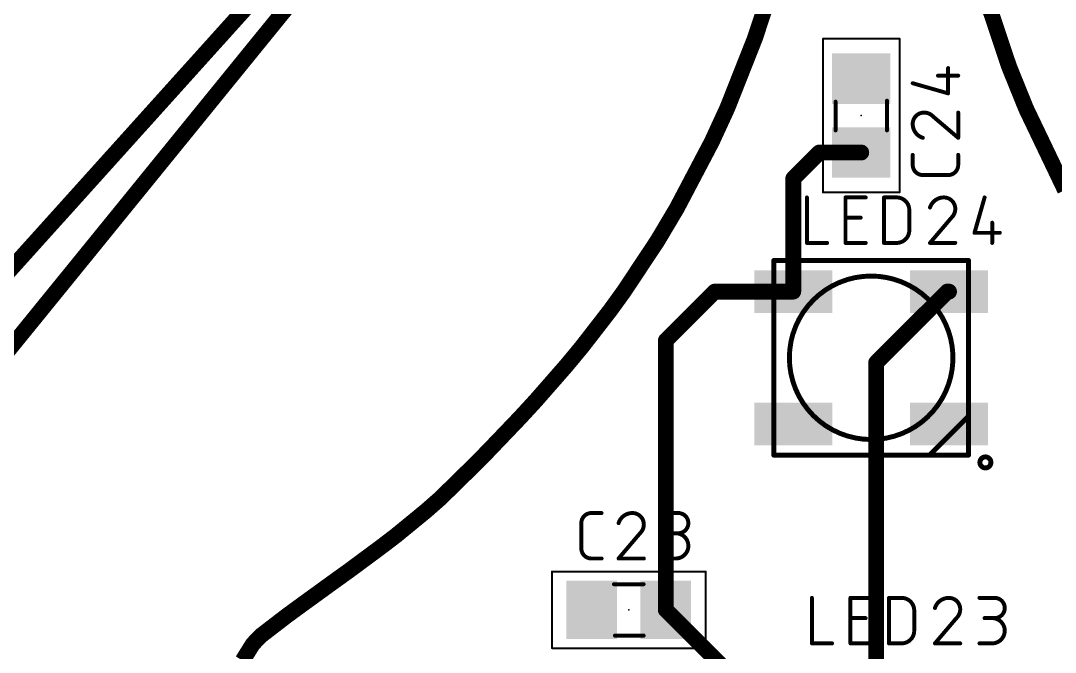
# Model space of a CAD drawing. Extents: x -64 to 81, y -144 to 13.
# Drawn here: x -21.97 to 4.6, y -30.3 to -14.07 of the extents above; entities that cross this region are included whole.
import ezdxf

# ---------------------------------------------------------------- set-up
doc = ezdxf.new("R2010")
doc.units = 0
for name, color, linetype in [('1', 12, 'CONTINUOUS'), ('16', 132, 'CONTINUOUS'), ('20', 31, 'CONTINUOUS'), ('21', 253, 'CONTINUOUS'), ('23', 53, 'CONTINUOUS'), ('25', 253, 'CONTINUOUS'), ('39', 12, 'CONTINUOUS'), ('51', 253, 'CONTINUOUS')]:
    doc.layers.add(name, color=color, linetype=linetype)

# ---------------------------------------------------------------- blocks, each defined once
blk = doc.blocks.new('RECT')
blk.add_solid([(-0.5, -0.5), (0.5, -0.5), (-0.5, 0.5), (0.5, 0.5)])

msp = doc.modelspace()

# ---------------------------------------------------------------- linework, layer by layer
at = {"layer": '1', "const_width": 0.4064}
for points in [[(-26.67, -25.4), (7.62, 12.7)], [(-2.127, -18.129), (-1.458, -17.46)], [(-1.458, -17.46), (-0.381, -17.46)], [(-0.381, -17.46), (-0.823, -17.46)], [(-2.127, -21.033), (-2.127, -18.129)], [(-5.4, -22.291), (-4.142, -21.033)], [(-4.142, -21.033), (-2.127, -21.033)], [(0, -22.86), (1.827, -21.033)], [(1.827, -21.033), (1.873, -21.033)], [(-5.4, -29.21), (-5.4, -22.291)], [(0, -32.085), (0, -22.86)], [(-3.29, -31.32), (-5.4, -29.21)]]:
    msp.add_lwpolyline(points, dxfattribs=at)
at = {"layer": '1', "const_width": 0.2032}
for points in [[(-1.458, -17.3584, 1), (-1.458, -17.5616)], [(-1.3862, -17.5318, 1), (-1.5298, -17.3882)], [(-0.823, -17.3584, 1), (-0.823, -17.5616)], [(-0.381, -17.5616, 1), (-0.381, -17.3584)], [(-0.381, -17.5616, 1), (-0.381, -17.3584)], [(-2.0254, -18.129, 1), (-2.2286, -18.129)], [(-2.1988, -18.0572, 1), (-2.0552, -18.2008)], [(-4.142, -20.9314, 1), (-4.142, -21.1346)], [(-4.0702, -21.1048, 1), (-4.2138, -20.9612)], [(-2.2286, -21.033, 1), (-2.0254, -21.033)], [(-2.127, -21.1346, 1), (-2.127, -20.9314)], [(1.827, -20.9314, 1), (1.827, -21.1346)], [(1.8988, -21.1048, 1), (1.7552, -20.9612)], [(1.873, -21.1346, 1), (1.873, -20.9314)], [(-5.2984, -22.291, 1), (-5.5016, -22.291)], [(-5.4718, -22.2192, 1), (-5.3282, -22.3628)], [(0.1016, -22.86, 1), (-0.1016, -22.86)], [(-0.0718, -22.7882, 1), (0.0718, -22.9318)], [(-5.5016, -29.21, 1), (-5.2984, -29.21)], [(-5.3282, -29.1382, 1), (-5.4718, -29.2818)]]:
    msp.add_lwpolyline(points, format="xyb", dxfattribs=at)
at = {"layer": '16', "const_width": 0.4064}
msp.add_lwpolyline([(6.35, 12.7), (-26.67, -27.94)], dxfattribs=at)
at = {"layer": '20', "const_width": 0.4064}
for points in [[(2.6738, -13.042), (3.4158, -15.2558)], [(-3.1137, -14.5297), (-2.8098, -13.6169)], [(-3.4663, -15.4221), (-3.1137, -14.5297)], [(3.4158, -15.2558), (3.8511, -16.332)], [(-3.8189, -16.3144), (-3.4663, -15.4221)], [(-4.2203, -17.1863), (-3.8189, -16.3144)], [(3.8511, -16.332), (4.3514, -17.3782)], [(-5.1149, -18.8881), (-4.2203, -17.1863)], [(4.3514, -17.3782), (4.8517, -18.4245)], [(-5.6079, -19.7182), (-5.1149, -18.8881)], [(-6.1437, -20.527), (-5.6079, -19.7182)], [(-6.4735, -21.0247), (-6.1437, -20.527)], [(-6.8247, -21.5105), (-6.4735, -21.0247)], [(-7.1928, -21.9857), (-6.8247, -21.5105)], [(-7.561, -22.4608), (-7.1928, -21.9857)], [(-7.9461, -22.9251), (-7.561, -22.4608)], [(-8.7407, -23.8343), (-7.9461, -22.9251)], [(-9.1504, -24.2791), (-8.7407, -23.8343)], [(-9.5677, -24.7153), (-9.1504, -24.2791)], [(-9.985, -25.1514), (-9.5677, -24.7153)], [(-10.41, -25.5788), (-9.985, -25.1514)], [(-10.838, -25.9986), (-10.41, -25.5788)], [(-11.19, -26.3438), (-10.838, -25.9986)], [(-11.5607, -26.6698), (-11.19, -26.3438)], [(-11.9435, -26.9836), (-11.5607, -26.6698)], [(-12.3262, -27.2974), (-11.9435, -26.9836)], [(-12.7209, -27.599), (-12.3262, -27.2974)], [(-13.5206, -28.1916), (-12.7209, -27.599)], [(-13.9258, -28.4826), (-13.5206, -28.1916)], [(-14.3293, -28.7753), (-13.9258, -28.4826)], [(-14.7329, -29.0679), (-14.3293, -28.7753)], [(-15.1348, -29.3622), (-14.7329, -29.0679)], [(-15.5284, -29.665), (-15.1348, -29.3622)], [(-15.8006, -29.8745), (-15.5284, -29.665)], [(-16.003, -30.0867), (-15.8006, -29.8745)], [(-16.2682, -30.5115), (-16.003, -30.0867)]]:
    msp.add_lwpolyline(points, dxfattribs=at)
at = {"layer": '20', "const_width": 0.2032}
for points in [[(-3.0192, -14.567, 1), (-3.2081, -14.4924)], [(-3.2101, -14.4976, 1), (-3.0172, -14.5618)], [(3.5099, -15.2177, 1), (3.3216, -15.2939)], [(3.3194, -15.2881, 1), (3.5121, -15.2235)], [(-3.5607, -15.3848, 1), (-3.3718, -15.4594)], [(-3.3718, -15.4594, 1), (-3.5607, -15.3848)], [(-3.9133, -16.2771, 1), (-3.7244, -16.3517)], [(-3.7266, -16.3569, 1), (-3.9111, -16.2719)], [(3.9427, -16.2882, 1), (3.7594, -16.3758)], [(3.7569, -16.3701, 1), (3.9452, -16.2939)], [(-4.1304, -17.2336, 1), (-4.3103, -17.139)], [(-4.3126, -17.1438, 1), (-4.1281, -17.2288)], [(4.443, -17.3344, 1), (4.2597, -17.422)], [(4.2597, -17.422, 1), (4.443, -17.3344)], [(-5.2048, -18.8408, 1), (-5.0249, -18.9354)], [(-5.0275, -18.94, 1), (-5.2022, -18.8362)], [(-5.6952, -19.6663, 1), (-5.5205, -19.7701)], [(-5.5231, -19.7743, 1), (-5.6926, -19.6621)], [(-6.2284, -20.4709, 1), (-6.0589, -20.5831)], [(-6.059, -20.5831, 1), (-6.2283, -20.4709)], [(-6.5581, -20.9686, 1), (-6.3888, -21.0808)], [(-6.3911, -21.0842, 1), (-6.5558, -20.9652)], [(-6.907, -21.451, 1), (-6.7423, -21.57)], [(-6.7443, -21.5727, 1), (-6.905, -21.4483)], [(-7.1124, -22.0479, 1), (-7.2731, -21.9235)], [(-7.2731, -21.9235, 1), (-7.1124, -22.0479)], [(-7.6413, -22.3986, 1), (-7.4806, -22.523)], [(-7.4827, -22.5257, 1), (-7.6392, -22.3959)], [(-8.0243, -22.8602, 1), (-7.8678, -22.99)], [(-7.8695, -22.992, 1), (-8.0226, -22.8582)], [(-8.6659, -23.9031, 1), (-8.8154, -23.7655)], [(-8.8172, -23.7674, 1), (-8.6641, -23.9012)], [(-9.2251, -24.2103, 1), (-9.0756, -24.3479)], [(-9.0769, -24.3493, 1), (-9.2238, -24.2089)], [(-9.6411, -24.6451, 1), (-9.4942, -24.7855)], [(-9.4942, -24.7855, 1), (-9.6411, -24.6451)], [(-9.9129, -25.223, 1), (-10.057, -25.0798)], [(-10.0584, -25.0812, 1), (-9.9115, -25.2216)], [(-10.482, -25.5072, 1), (-10.3379, -25.6504)], [(-10.3388, -25.6513, 1), (-10.4811, -25.5063)], [(-10.9091, -25.9261, 1), (-10.7668, -26.0711)], [(-10.7668, -26.0711, 1), (-10.9091, -25.9261)], [(-11.2611, -26.2713, 1), (-11.1188, -26.4163)], [(-11.1229, -26.4201, 1), (-11.257, -26.2675)], [(-11.6277, -26.5935, 1), (-11.4936, -26.7461)], [(-11.4962, -26.7484, 1), (-11.6251, -26.5912)], [(-12.0079, -26.905, 1), (-11.879, -27.0622)], [(-11.879, -27.0622, 1), (-12.0079, -26.905)], [(-12.2645, -27.3781, 1), (-12.3878, -27.2167)], [(-12.3906, -27.2188, 1), (-12.2617, -27.376)], [(-12.7825, -27.5183, 1), (-12.6592, -27.6797)], [(-12.6604, -27.6806, 1), (-12.7813, -27.5174)], [(-13.5811, -28.11, 1), (-13.4602, -28.2732)], [(-13.4614, -28.2741, 1), (-13.5799, -28.1091)], [(-13.985, -28.4001, 1), (-13.8665, -28.5651)], [(-13.8661, -28.5648, 1), (-13.9854, -28.4004)], [(-14.389, -28.6931, 1), (-14.2697, -28.8575)], [(-14.2697, -28.8576, 1), (-14.389, -28.693)], [(-14.7925, -28.9856, 1), (-14.6732, -29.1502)], [(-14.6728, -29.1499, 1), (-14.7929, -28.9859)], [(-15.1948, -29.2802, 1), (-15.0747, -29.4442)], [(-15.0728, -29.4427, 1), (-15.1967, -29.2817)], [(-15.5903, -29.5845, 1), (-15.4664, -29.7455)], [(-15.4664, -29.7455, 1), (-15.5903, -29.5845)], [(-15.8625, -29.794, 1), (-15.7386, -29.955)], [(-15.727, -29.9446, 1), (-15.8741, -29.8044)], [(-16.0765, -30.0166, 1), (-15.9294, -30.1568)], [(-15.9168, -30.1405, 1), (-16.0891, -30.0329)]]:
    msp.add_lwpolyline(points, format="xyb", dxfattribs=at)
at = {"layer": '21', "const_width": 0.127}
for points in [[(-2.627, -20.233), (2.373, -20.233)], [(-2.627, -25.233), (-2.627, -20.233)], [(2.373, -20.233), (2.373, -24.233)], [(1.373, -25.233), (2.373, -24.233)], [(2.373, -24.233), (2.373, -25.233)], [(1.373, -25.233), (-2.627, -25.233)], [(2.373, -25.233), (1.373, -25.233)]]:
    msp.add_lwpolyline(points, dxfattribs=at)
at = {"layer": '21'}
for points, const_width in [([(-2.5953, -20.233, 1), (-2.6588, -20.233)], 0.0635), ([(-2.627, -20.2013, 1), (-2.627, -20.2647)], 0.0635), ([(2.4048, -20.233, 1), (2.3413, -20.233)], 0.0635), ([(2.373, -20.2647, 1), (2.373, -20.2013)], 0.0635), ([(-0.127, -24.833, 1), (-0.127, -20.633, 1), (-0.127, -24.833)], 0.127), ([(2.4048, -24.233, 1), (2.3413, -24.233)], 0.0635), ([(2.3955, -24.2555, 1), (2.3505, -24.2105)], 0.0635), ([(2.3413, -24.233, 1), (2.4048, -24.233)], 0.0635), ([(-2.627, -25.2013, 1), (-2.627, -25.2647)], 0.0635), ([(-2.6588, -25.233, 1), (-2.5953, -25.233)], 0.0635), ([(1.3505, -25.2105, 1), (1.3955, -25.2555)], 0.0635), ([(1.373, -25.2013, 1), (1.373, -25.2647)], 0.0635), ([(1.373, -25.2647, 1), (1.373, -25.2013)], 0.0635), ([(2.3413, -25.233, 1), (2.4048, -25.233)], 0.0635), ([(2.373, -25.2647, 1), (2.373, -25.2013)], 0.0635), ([(2.807, -25.5624, 1), (2.807, -25.2796, 1), (2.807, -25.5624)], 0.127)]:
    msp.add_lwpolyline(points, format="xyb", dxfattribs=dict(at, const_width=const_width))
at = {"layer": '23'}
for p in [(-0.381, -16.51), (-0.127, -22.733), (-6.35, -29.21)]:
    msp.add_point(p, dxfattribs=at)
at = {"layer": '25', "const_width": 0.1016}
for points in [[(1.8486, -15.9399), (1.8486, -15.2908)], [(0.9398, -15.6803), (1.8486, -15.9399)], [(1.5889, -15.4855), (2.1082, -15.4855)], [(2.1082, -17.0829), (2.1082, -16.4338)], [(1.4591, -16.5312), (2.1082, -17.0829)], [(0.9398, -17.7791), (0.9398, -17.5194)], [(2.1082, -17.5194), (2.1082, -17.7791)], [(1.8486, -18.0387), (1.1994, -18.0387)], [(-1.7762, -18.6138), (-1.7762, -19.7822)], [(-0.7856, -19.7822), (-0.7856, -18.6138)], [(-0.7856, -18.6138), (-0.2663, -18.6138)], [(0.2027, -19.7822), (0.2027, -18.6138)], [(0.2027, -18.6138), (0.5273, -18.6138)], [(2.7865, -18.6138), (2.5268, -19.5226)], [(-0.7856, -19.1331), (-0.3961, -19.1331)], [(0.8518, -18.9384), (0.8518, -19.4576)], [(1.9356, -19.1331), (1.3838, -19.7822)], [(2.9812, -19.2629), (2.9812, -19.7822)], [(2.5268, -19.5226), (3.1759, -19.5226)], [(-1.7762, -19.7822), (-1.2569, -19.7822)], [(-0.2663, -19.7822), (-0.7856, -19.7822)], [(0.5273, -19.7822), (0.2027, -19.7822)], [(1.3838, -19.7822), (2.0329, -19.7822)], [(-7.3096, -26.7208), (-7.0499, -26.7208)], [(-5.4704, -26.7208), (-5.0809, -26.7208)], [(-7.5692, -27.6296), (-7.5692, -26.9804)], [(-6.0616, -27.2401), (-6.6134, -27.8892)], [(-5.0809, -27.2401), (-5.3406, -27.2401)], [(-7.0499, -27.8892), (-7.3096, -27.8892)], [(-6.6134, -27.8892), (-5.9643, -27.8892)], [(-5.4704, -27.8892), (-5.1458, -27.8892)], [(-1.6492, -28.9008), (-1.6492, -30.0692)], [(-0.6586, -30.0692), (-0.6586, -28.9008)], [(-0.6586, -28.9008), (-0.1393, -28.9008)], [(0.3297, -30.0692), (0.3297, -28.9008)], [(0.3297, -28.9008), (0.6543, -28.9008)], [(2.6538, -28.9008), (3.0433, -28.9008)], [(0.9788, -29.2254), (0.9788, -29.7446)], [(-0.6586, -29.4201), (-0.2691, -29.4201)], [(2.0626, -29.4201), (1.5108, -30.0692)], [(3.0433, -29.4201), (2.7837, -29.4201)], [(-1.6492, -30.0692), (-1.1299, -30.0692)], [(-0.1393, -30.0692), (-0.6586, -30.0692)], [(0.6543, -30.0692), (0.3297, -30.0692)], [(1.5108, -30.0692), (2.1599, -30.0692)], [(2.6538, -30.0692), (2.9784, -30.0692)]]:
    msp.add_lwpolyline(points, dxfattribs=at)
at = {"layer": '25'}
for points, const_width in [([(1.874, -15.2908, 1), (1.8232, -15.2908)], 0.0508), ([(0.9468, -15.6558, 1), (0.9328, -15.7047)], 0.0508), ([(1.5889, -15.4601, 1), (1.5889, -15.5109)], 0.0508), ([(2.1082, -15.5109, 1), (2.1082, -15.4601)], 0.0508), ([(1.8232, -15.9399, 1), (1.874, -15.9399)], 0.0508), ([(1.8416, -15.9643, 1), (1.8555, -15.9155)], 0.0508), ([(1.2319, -16.4338, 0.4142), (0.9398, -16.7259)], 0.1016), ([(1.4591, -16.5312, 0.2053), (1.2319, -16.4338)], 0.1016), ([(1.2319, -16.4084, 1), (1.2319, -16.4592)], 0.0508), ([(1.2319, -16.4592, 1), (1.2319, -16.4084)], 0.0508), ([(2.1336, -16.4338, 1), (2.0828, -16.4338)], 0.0508), ([(0.9398, -16.7259, 0.3252), (1.1994, -17.0829)], 0.1016), ([(0.9652, -16.7259, 1), (0.9144, -16.7259)], 0.0508), ([(0.9144, -16.7259, 1), (0.9652, -16.7259)], 0.0508), ([(1.4755, -16.5118, 1), (1.4426, -16.5505)], 0.0508), ([(1.4407, -16.5487, 1), (1.4775, -16.5136)], 0.0508), ([(1.1916, -17.1071, 1), (1.2073, -17.0587)], 0.0508), ([(2.0828, -17.0829, 1), (2.1336, -17.0829)], 0.0508), ([(2.0917, -17.1023, 1), (2.1247, -17.0636)], 0.0508), ([(0.9652, -17.5194, 1), (0.9144, -17.5194)], 0.0508), ([(2.1336, -17.5194, 1), (2.0828, -17.5194)], 0.0508), ([(0.9398, -17.7791, 0.4142), (1.1994, -18.0387)], 0.1016), ([(0.9652, -17.7791, 1), (0.9144, -17.7791)], 0.0508), ([(0.9144, -17.7791, 1), (0.9652, -17.7791)], 0.0508), ([(1.8486, -18.0387, 0.4142), (2.1082, -17.7791)], 0.1016), ([(2.1336, -17.7791, 1), (2.0828, -17.7791)], 0.0508), ([(2.0828, -17.7791, 1), (2.1336, -17.7791)], 0.0508), ([(1.1994, -18.0133, 1), (1.1994, -18.0641)], 0.0508), ([(1.1994, -18.0641, 1), (1.1994, -18.0133)], 0.0508), ([(1.8486, -18.0133, 1), (1.8486, -18.0641)], 0.0508), ([(1.8486, -18.0641, 1), (1.8486, -18.0133)], 0.0508), ([(-1.7508, -18.6138, 1), (-1.8016, -18.6138)], 0.0508), ([(-0.7602, -18.6138, 1), (-0.811, -18.6138)], 0.0508), ([(-0.7856, -18.5884, 1), (-0.7856, -18.6392)], 0.0508), ([(-0.2663, -18.6392, 1), (-0.2663, -18.5884)], 0.0508), ([(0.2281, -18.6138, 1), (0.1773, -18.6138)], 0.0508), ([(0.2027, -18.5884, 1), (0.2027, -18.6392)], 0.0508), ([(0.8518, -18.9384, 0.4142), (0.5273, -18.6138)], 0.1016), ([(0.5273, -18.5884, 1), (0.5273, -18.6392)], 0.0508), ([(0.5273, -18.6392, 1), (0.5273, -18.5884)], 0.0508), ([(1.7408, -18.6138, 0.3252), (1.3838, -18.8734)], 0.1016), ([(2.0329, -18.9059, 0.4142), (1.7408, -18.6138)], 0.1016), ([(1.7408, -18.5884, 1), (1.7408, -18.6392)], 0.0508), ([(1.7408, -18.6392, 1), (1.7408, -18.5884)], 0.0508), ([(2.8109, -18.6208, 1), (2.7621, -18.6068)], 0.0508), ([(1.3597, -18.8656, 1), (1.408, -18.8813)], 0.0508), ([(1.9356, -19.1331, 0.2053), (2.0329, -18.9059)], 0.1016), ([(2.0583, -18.9059, 1), (2.0075, -18.9059)], 0.0508), ([(-0.7856, -19.1077, 1), (-0.7856, -19.1585)], 0.0508), ([(-0.3961, -19.1585, 1), (-0.3961, -19.1077)], 0.0508), ([(0.8772, -18.9384, 1), (0.8265, -18.9384)], 0.0508), ([(0.8265, -18.9384, 1), (0.8772, -18.9384)], 0.0508), ([(1.9181, -19.1147, 1), (1.9531, -19.1515)], 0.0508), ([(1.9549, -19.1495, 1), (1.9162, -19.1166)], 0.0508), ([(2.0075, -18.9059, 1), (2.0583, -18.9059)], 0.0508), ([(3.0066, -19.2629, 1), (2.9558, -19.2629)], 0.0508), ([(0.5273, -19.7822, 0.4142), (0.8518, -19.4576)], 0.1016), ([(0.8772, -19.4576, 1), (0.8265, -19.4576)], 0.0508), ([(0.8265, -19.4576, 1), (0.8772, -19.4576)], 0.0508), ([(2.5268, -19.4972, 1), (2.5268, -19.548)], 0.0508), ([(2.5024, -19.5156, 1), (2.5513, -19.5295)], 0.0508), ([(3.1759, -19.548, 1), (3.1759, -19.4972)], 0.0508), ([(-1.7762, -19.7568, 1), (-1.7762, -19.8076)], 0.0508), ([(-1.8016, -19.7822, 1), (-1.7508, -19.7822)], 0.0508), ([(-1.2569, -19.8076, 1), (-1.2569, -19.7568)], 0.0508), ([(-0.7856, -19.7568, 1), (-0.7856, -19.8076)], 0.0508), ([(-0.811, -19.7822, 1), (-0.7602, -19.7822)], 0.0508), ([(-0.2663, -19.8076, 1), (-0.2663, -19.7568)], 0.0508), ([(0.2027, -19.7568, 1), (0.2027, -19.8076)], 0.0508), ([(0.1773, -19.7822, 1), (0.2281, -19.7822)], 0.0508), ([(0.5273, -19.7568, 1), (0.5273, -19.8076)], 0.0508), ([(0.5273, -19.8076, 1), (0.5273, -19.7568)], 0.0508), ([(1.3838, -19.7568, 1), (1.3838, -19.8076)], 0.0508), ([(1.3645, -19.7657, 1), (1.4032, -19.7987)], 0.0508), ([(2.0329, -19.8076, 1), (2.0329, -19.7568)], 0.0508), ([(2.9558, -19.7822, 1), (3.0066, -19.7822)], 0.0508), ([(-7.3096, -26.7208, 0.4142), (-7.5692, -26.9804)], 0.1016), ([(-7.3096, -26.6954, 1), (-7.3096, -26.7462)], 0.0508), ([(-7.3096, -26.7462, 1), (-7.3096, -26.6954)], 0.0508), ([(-7.0499, -26.7462, 1), (-7.0499, -26.6954)], 0.0508), ([(-6.2564, -26.7208, 0.3252), (-6.6134, -26.9804)], 0.1016), ([(-5.9643, -27.0129, 0.4142), (-6.2564, -26.7208)], 0.1016), ([(-6.2564, -26.6954, 1), (-6.2564, -26.7462)], 0.0508), ([(-6.2564, -26.7462, 1), (-6.2564, -26.6954)], 0.0508), ([(-5.4704, -26.6954, 1), (-5.4704, -26.7462)], 0.0508), ([(-5.0809, -27.2401, 1), (-5.0809, -26.7208)], 0.1016), ([(-5.0809, -26.6954, 1), (-5.0809, -26.7462)], 0.0508), ([(-5.0809, -26.7462, 1), (-5.0809, -26.6954)], 0.0508), ([(-7.5438, -26.9804, 1), (-7.5946, -26.9804)], 0.0508), ([(-7.5946, -26.9804, 1), (-7.5438, -26.9804)], 0.0508), ([(-6.6375, -26.9726, 1), (-6.5892, -26.9883)], 0.0508), ([(-6.0616, -27.2401, 0.2053), (-5.9643, -27.0129)], 0.1016), ([(-5.9389, -27.0129, 1), (-5.9897, -27.0129)], 0.0508), ([(-5.9897, -27.0129, 1), (-5.9389, -27.0129)], 0.0508), ([(-6.0792, -27.2217, 1), (-6.0441, -27.2585)], 0.0508), ([(-6.0423, -27.2565, 1), (-6.081, -27.2236)], 0.0508), ([(-5.3406, -27.2147, 1), (-5.3406, -27.2655)], 0.0508), ([(-5.1458, -27.8892, 1), (-5.1458, -27.2401)], 0.1016), ([(-5.1458, -27.2147, 1), (-5.1458, -27.2655)], 0.0508), ([(-5.0809, -27.2147, 1), (-5.0809, -27.2655)], 0.0508), ([(-5.0809, -27.2655, 1), (-5.0809, -27.2147)], 0.0508), ([(-7.5692, -27.6296, 0.4142), (-7.3096, -27.8892)], 0.1016), ([(-7.5438, -27.6296, 1), (-7.5946, -27.6296)], 0.0508), ([(-7.5946, -27.6296, 1), (-7.5438, -27.6296)], 0.0508), ([(-7.3096, -27.8638, 1), (-7.3096, -27.9146)], 0.0508), ([(-7.3096, -27.9146, 1), (-7.3096, -27.8638)], 0.0508), ([(-7.0499, -27.9146, 1), (-7.0499, -27.8638)], 0.0508), ([(-6.6134, -27.8638, 1), (-6.6134, -27.9146)], 0.0508), ([(-6.6327, -27.8727, 1), (-6.594, -27.9057)], 0.0508), ([(-5.9643, -27.9146, 1), (-5.9643, -27.8638)], 0.0508), ([(-5.4704, -27.8638, 1), (-5.4704, -27.9146)], 0.0508), ([(-5.1458, -27.8638, 1), (-5.1458, -27.9146)], 0.0508), ([(-5.1458, -27.9146, 1), (-5.1458, -27.8638)], 0.0508), ([(-1.6238, -28.9008, 1), (-1.6746, -28.9008)], 0.0508), ([(-0.6332, -28.9008, 1), (-0.684, -28.9008)], 0.0508), ([(-0.6586, -28.8754, 1), (-0.6586, -28.9262)], 0.0508), ([(-0.1393, -28.9262, 1), (-0.1393, -28.8754)], 0.0508), ([(0.3551, -28.9008, 1), (0.3043, -28.9008)], 0.0508), ([(0.3297, -28.8754, 1), (0.3297, -28.9262)], 0.0508), ([(0.9788, -29.2254, 0.4142), (0.6543, -28.9008)], 0.1016), ([(0.6543, -28.8754, 1), (0.6543, -28.9262)], 0.0508), ([(0.6543, -28.9262, 1), (0.6543, -28.8754)], 0.0508), ([(1.8678, -28.9008, 0.3252), (1.5108, -29.1604)], 0.1016), ([(2.1599, -29.1929, 0.4142), (1.8678, -28.9008)], 0.1016), ([(1.8678, -28.8754, 1), (1.8678, -28.9262)], 0.0508), ([(1.8678, -28.9262, 1), (1.8678, -28.8754)], 0.0508), ([(2.6538, -28.8754, 1), (2.6538, -28.9262)], 0.0508), ([(3.0433, -29.4201, 1), (3.0433, -28.9008)], 0.1016), ([(3.0433, -28.8754, 1), (3.0433, -28.9262)], 0.0508), ([(3.0433, -28.9262, 1), (3.0433, -28.8754)], 0.0508), ([(1.0043, -29.2254, 1), (0.9535, -29.2254)], 0.0508), ([(0.9535, -29.2254, 1), (1.0043, -29.2254)], 0.0508), ([(1.4867, -29.1526, 1), (1.535, -29.1683)], 0.0508), ([(2.0626, -29.4201, 0.2053), (2.1599, -29.1929)], 0.1016), ([(2.1853, -29.1929, 1), (2.1345, -29.1929)], 0.0508), ([(2.1345, -29.1929, 1), (2.1853, -29.1929)], 0.0508), ([(-0.6586, -29.3947, 1), (-0.6586, -29.4455)], 0.0508), ([(-0.2691, -29.4455, 1), (-0.2691, -29.3947)], 0.0508), ([(2.0451, -29.4017, 1), (2.0801, -29.4385)], 0.0508), ([(2.0819, -29.4365, 1), (2.0432, -29.4036)], 0.0508), ([(2.7837, -29.3947, 1), (2.7837, -29.4455)], 0.0508), ([(2.9784, -30.0692, 1), (2.9784, -29.4201)], 0.1016), ([(2.9784, -29.3947, 1), (2.9784, -29.4455)], 0.0508), ([(3.0433, -29.3947, 1), (3.0433, -29.4455)], 0.0508), ([(3.0433, -29.4455, 1), (3.0433, -29.3947)], 0.0508), ([(0.6543, -30.0692, 0.4142), (0.9788, -29.7446)], 0.1016), ([(1.0043, -29.7446, 1), (0.9535, -29.7446)], 0.0508), ([(0.9535, -29.7446, 1), (1.0043, -29.7446)], 0.0508), ([(-1.6492, -30.0438, 1), (-1.6492, -30.0946)], 0.0508), ([(-1.1299, -30.0946, 1), (-1.1299, -30.0438)], 0.0508), ([(-0.6586, -30.0438, 1), (-0.6586, -30.0946)], 0.0508), ([(-0.1393, -30.0946, 1), (-0.1393, -30.0438)], 0.0508), ([(0.3297, -30.0438, 1), (0.3297, -30.0946)], 0.0508), ([(0.6543, -30.0438, 1), (0.6543, -30.0946)], 0.0508), ([(0.6543, -30.0946, 1), (0.6543, -30.0438)], 0.0508), ([(1.5108, -30.0438, 1), (1.5108, -30.0946)], 0.0508), ([(2.1599, -30.0946, 1), (2.1599, -30.0438)], 0.0508), ([(2.6538, -30.0438, 1), (2.6538, -30.0946)], 0.0508), ([(2.9784, -30.0438, 1), (2.9784, -30.0946)], 0.0508), ([(2.9784, -30.0946, 1), (2.9784, -30.0438)], 0.0508), ([(-1.6746, -30.0692, 1), (-1.6238, -30.0692)], 0.0508), ([(-0.684, -30.0692, 1), (-0.6332, -30.0692)], 0.0508), ([(0.3043, -30.0692, 1), (0.3551, -30.0692)], 0.0508), ([(1.4915, -30.0527, 1), (1.5302, -30.0857)], 0.0508)]:
    msp.add_lwpolyline(points, format="xyb", dxfattribs=dict(at, const_width=const_width))
at = {"layer": '39', "const_width": 0.0508}
for points in [[(-1.364, -18.483), (-1.364, -14.537)], [(-1.364, -14.537), (0.602, -14.537)], [(0.602, -14.537), (0.602, -18.483)], [(0.602, -18.483), (-1.364, -18.483)], [(-8.323, -28.227), (-4.377, -28.227)], [(-8.323, -30.193), (-8.323, -28.227)], [(-4.377, -28.227), (-4.377, -30.193)], [(-4.377, -30.193), (-8.323, -30.193)]]:
    msp.add_lwpolyline(points, dxfattribs=at)
at = {"layer": '39', "const_width": 0.0254}
for points in [[(-1.3513, -14.537, 1), (-1.3767, -14.537)], [(-1.364, -14.5243, 1), (-1.364, -14.5497)], [(0.6147, -14.537, 1), (0.5893, -14.537)], [(0.602, -14.5497, 1), (0.602, -14.5243)], [(-1.364, -18.4703, 1), (-1.364, -18.4957)], [(-1.3767, -18.483, 1), (-1.3513, -18.483)], [(0.5893, -18.483, 1), (0.6147, -18.483)], [(0.602, -18.4957, 1), (0.602, -18.4703)], [(-8.323, -28.2143, 1), (-8.323, -28.2397)], [(-8.3103, -28.227, 1), (-8.3357, -28.227)], [(-4.3643, -28.227, 1), (-4.3897, -28.227)], [(-4.377, -28.2397, 1), (-4.377, -28.2143)], [(-8.323, -30.1803, 1), (-8.323, -30.2057)], [(-8.3357, -30.193, 1), (-8.3103, -30.193)], [(-4.3897, -30.193, 1), (-4.3643, -30.193)], [(-4.377, -30.2057, 1), (-4.377, -30.1803)]]:
    msp.add_lwpolyline(points, format="xyb", dxfattribs=at)
at = {"layer": '51', "const_width": 0.1016}
for points in [[(-1.041, -16.154), (-1.041, -16.891)], [(0.279, -16.129), (0.279, -16.891)], [(-6.731, -28.55), (-5.969, -28.55)], [(-6.706, -29.87), (-5.969, -29.87)]]:
    msp.add_lwpolyline(points, dxfattribs=at)
at = {"layer": '51', "const_width": 0.0508}
for points in [[(-1.0156, -16.154, 1), (-1.0664, -16.154)], [(0.3044, -16.129, 1), (0.2536, -16.129)], [(-1.0664, -16.891, 1), (-1.0156, -16.891)], [(0.2536, -16.891, 1), (0.3044, -16.891)], [(-6.731, -28.5246, 1), (-6.731, -28.5754)], [(-5.969, -28.5754, 1), (-5.969, -28.5246)], [(-6.706, -29.8446, 1), (-6.706, -29.8954)], [(-5.969, -29.8954, 1), (-5.969, -29.8446)]]:
    msp.add_lwpolyline(points, format="xyb", dxfattribs=at)

# ---------------------------------------------------------------- block references
at = {"layer": '1', "xscale": 1.3, "yscale": 1.5, "rotation": 270}
for p in [(-0.381, -15.56), (-0.381, -17.46)]:
    msp.add_blockref('RECT', p, dxfattribs=at)
at = {"layer": '1'}
for p, xscale, yscale in [((-2.127, -21.033), 2, 1.1), ((1.873, -21.033), 2, 1.1), ((-2.127, -24.433), 2, 1.1), ((1.873, -24.433), 2, 1.1), ((-7.3, -29.21), 1.3, 1.5), ((-5.4, -29.21), 1.3, 1.5)]:
    msp.add_blockref('RECT', p, dxfattribs=dict(at, xscale=xscale, yscale=yscale))
at = {"layer": '51', "xscale": 0.7501, "yscale": 1.4501, "rotation": 270}
for p in [(-0.3799, -15.7929), (-0.3799, -17.2407)]:
    msp.add_blockref('RECT', p, dxfattribs=at)
at = {"layer": '51', "xscale": 0.7501, "yscale": 1.4501}
for p in [(-7.0672, -29.2089), (-5.6193, -29.2089)]:
    msp.add_blockref('RECT', p, dxfattribs=at)

doc.saveas('drawing.dxf')
